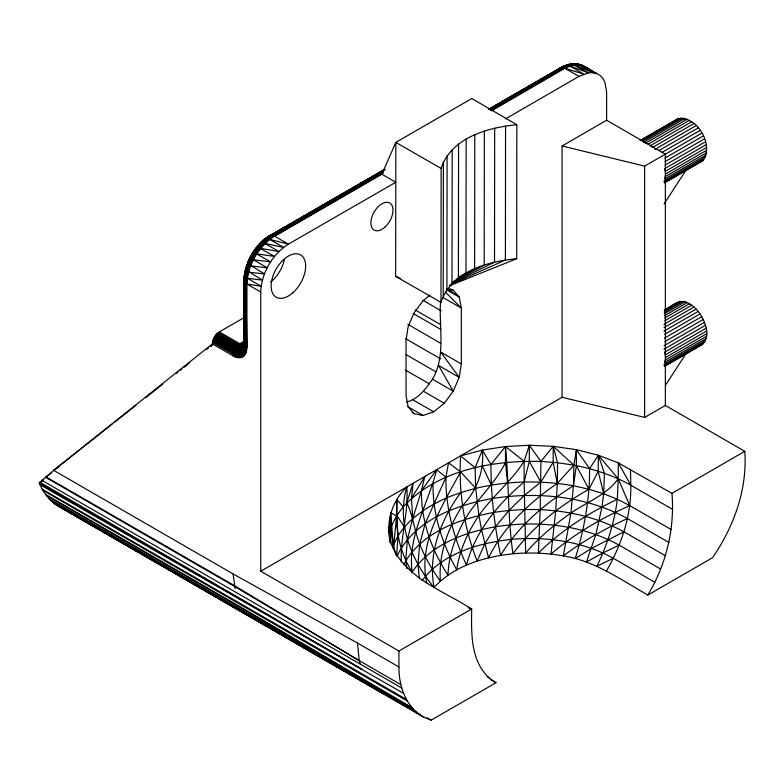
<?xml version="1.0" encoding="UTF-8"?>
<svg xmlns="http://www.w3.org/2000/svg" width="784" height="784" viewBox="0 0 784 784"><rect width="100%" height="100%" fill="white"/><g stroke="black" fill="none" stroke-linecap="round" stroke-linejoin="round"><path stroke-width="1.18" d="M216.168 334.621L236.895 346.587L244.471 344.588C240.227 347.175 239.835 353.182 242.001 357.249L244.402 345.352L244.814 275.919L245.676 269.353L250.067 257.377L245.627 268.736L244.108 279.555L244.294 350.399L243.697 356.269C240.57 358.67 236.268 357.69 233.113 355.858L212.386 343.892C212.591 339.129 215.257 334.484 219.295 331.926L243.697 317.843M401.32 562.001C400.173 536.844 408.856 512.226 406.798 486.913C389.021 503.955 382.553 532.248 396.096 553.788C413.305 581.297 445.684 592.145 471.654 609.021L398.929 651.014L260.749 571.232L260.749 292.011C261.552 272.94 272.273 254.369 288.385 244.147L395.783 182.251L395.832 142.384L471.831 98.51L516.842 124.734L516.685 258.691L449.389 285.807M516.685 258.691C487.717 261.474 451.035 271.509 440.98 302.399L395.665 276.34L395.783 182.251L381.867 174.215L274.567 236.17C258.455 246.392 247.734 264.963 246.931 284.033L246.931 347.88L246.098 352.859L243.697 356.269C241.462 352.918 241.06 347.851 244.196 344.911L237.062 349.027L235.161 349.056L214.434 337.091M440.598 300.987C438.619 326.928 446.292 355.417 432.503 379.211C425.957 388.639 418.323 399.076 406.612 402.045M440.98 302.399L441.137 168.442C451.192 137.553 487.873 127.518 516.842 124.734M443.225 295.891L443.381 161.935M446.919 289.6L447.086 155.644M452.005 283.641L452.172 149.685M458.562 144.168L458.405 278.124L456.337 279.29M412.168 412.345L414.148 413.736L423.115 415.481L433.689 411.806L444.263 403.27L453.23 391.177L459.218 377.369L461.325 363.943L461.325 308.092L459.218 297.097L453.23 290.207L449.928 288.679M466.147 139.17L465.98 273.126L459.738 276.811M474.79 134.789L474.634 268.745L457.836 278.349M484.355 131.104L484.198 265.061L453.034 281.77M494.675 128.164L494.518 262.121L452.152 283.024M505.562 126.028L505.406 259.984L450.241 284.719M672.26 509.159L630.806 485.227L618.321 462.864L618.223 478.779C606.424 495.4 586.942 501.75 570.899 513.108C554.298 524.584 538.843 537.706 525.633 552.994L524.163 481.964L529.308 461.345L529.318 445.263L553.19 446.331L576.416 449.683L598.329 455.249L618.321 462.864L671.957 493.381C674.906 528.867 666.086 564.549 647.858 595.046C620.889 579.817 594.693 560.746 563.324 555.915C546.722 552.955 529.759 552.279 512.971 553.759C484.345 556.875 454.093 565.568 434.081 587.471C410.885 560.217 396.332 522.516 406.798 486.913M671.231 529.572L629.777 505.641C601.495 518.146 574.427 533.796 550.985 554.082L555.729 510.854L557.316 483.385L553.161 462.393L553.19 446.331L573.888 465.157C593.704 469.018 613.166 475.271 630.806 485.227C631.355 515.539 621.418 545.076 606.404 571.115M668.919 542.508L627.465 518.577C604.856 528.759 583.12 540.96 563.324 555.915L570.899 513.108L573.437 485.776L576.367 465.716L576.416 449.683L589.568 468.675C589.833 499.202 584.158 529.484 575.191 558.58L591.508 548.379L623.907 531.797L665.361 555.729M219.295 331.926L240.022 343.892L243.481 344.823C239.257 347.449 238.326 353.31 240.022 357.71L243.785 349.086L244.216 320.166M589.568 468.675L598.329 455.249L618.223 478.779L629.777 505.641L617.322 499.261C588.47 513.04 561.089 530.454 538.363 553.112L540.196 509.649L540.921 461.443L529.318 445.263L505.474 446.537L482.336 450.104L460.571 455.867C458.483 491.705 464.001 527.661 477.133 561.099L484.757 543.802L495.537 526.74L508.953 510.453L524.31 495.449L540.813 482.101L553.161 462.393M654.748 582.208L613.294 558.277L596.889 566.234C607.1 545.145 614.47 522.565 617.322 499.261L603.651 493.773L598.221 471.331L598.329 455.249L604.415 473.232L603.651 493.773L601.955 506.983L595.83 534.502L586.432 562.03L602.906 552.955L619.154 545.105L660.608 569.037M390.765 541.715L390.648 512.834L396.606 515.794L397.978 535.893L396.616 555.954M389.197 534.698L391.931 525.113L396.606 515.794L403.152 506.846L396.822 499.477L396.606 515.794L393.441 548.673M603.651 493.773L588.96 489.255L573.437 485.776C544.733 503.622 518.195 526.211 500.545 555.376C494.537 525.456 490.794 495.008 490.96 464.451L482.336 450.104L475.114 467.695L475.672 488.285L478.906 515.47L481.523 529.602L488.55 557.836C503.573 526.887 529.229 502.583 557.316 483.385L557.591 462.736L553.19 446.331L540.921 461.443C492.254 460.247 437.884 469.9 403.152 506.846M390.177 542.665L390.275 540.382L390.54 542.704M617.322 499.261L618.223 478.779M489.353 109.162L559.188 68.923C565.783 64.043 575.211 62.21 582.933 65.601L600.162 75.548L602.916 78.508L604.954 82.379L606.62 92.326L606.62 120.256L665.351 154.164L665.351 405.455L744.8 451.319C747.456 489.383 733.863 526.672 712.538 557.708L647.858 595.046M664.43 182.897L701.739 161.357C715.772 146.882 696.868 114.141 677.317 119.05L640.009 140.591M664.43 366.383L701.739 344.842C711.235 337.11 705.649 322.449 700.043 313.943C696.76 309.239 692.566 304.976 687.274 302.614C679.052 298.4 671.682 306.417 664.881 309.719M389.276 533.483L390.648 512.834L393.352 545.125L395.959 554.954M218.217 332.661L238.944 344.627L241.227 344.46L244.402 342.667C238.65 344.803 234.73 350.869 235.514 357.004L239.257 354.427L243.932 345.254L240.894 354.045L237.846 357.622C236.366 352.124 239.061 345.685 244.51 343.549M233.113 355.858C233.279 349.243 238.365 343.833 244.265 341.442M244.108 343.402L243.02 350.536L245.078 354.789L244.402 345.352L244.108 280.535C243.902 272.362 246.872 264.649 250.39 257.407M406.7 568.537L405.798 560.256L407.386 539.47L412.717 518.685L411.492 498.408L413.011 483.326L406.798 502.867C413.109 516.009 414.432 530.582 419.665 544.076C424.938 557.267 431.994 569.645 440.392 581.091C438.305 554.239 447.938 528.053 462.374 505.788C476.652 491.039 484.532 470.665 482.336 450.104M244.108 279.555L244.775 273.528L248.077 262.542L245.676 269.353L246.019 270.029L262.415 280.133L247.352 278.251L244.814 275.919L244.49 274.292L244.775 273.528L244.108 279.555L244.108 344.382L244.99 346.273L246.931 347.88L245.843 283.279C243.412 265.129 253.134 246.254 268.589 236.709L384.601 169.726M244.961 275.135L244.402 278.585L244.99 277.663M244.265 343.304C245.088 349.301 239.649 352.692 234.455 350.409L213.728 338.443M576.416 449.683L573.888 465.157L573.437 485.776C531.219 478.367 486.639 481.396 446.811 497.801C424.33 507.758 401.32 523.075 392.745 547.232M246.382 267.736L245.862 268.197C245.706 273.028 241.158 280.868 246.931 284.033L260.749 292.011M245.343 272.832L245.755 270.794M619.154 545.105C581.806 524.545 537.197 520.311 495.537 526.74C464.206 532.444 430.583 544.508 412.129 572.124C407.337 535.639 428.348 503.789 436.659 469.675L445.939 477.309C445.518 507.738 453.769 537.648 466.47 565.117C475.084 531.542 498.056 503.828 524.163 481.964L524.104 461.306L529.318 445.263M384.885 169.217L269.275 235.964C253.82 245.666 244.392 264.355 244.99 282.436L245.843 347.126L246.725 350.526L244.245 347.341L244.285 343.931C243.001 348.615 239.767 353.163 235.416 355.456L212.493 342.451M244.285 343.931L243.785 349.086L246.098 352.859L244.99 346.273L244.5 275.096L247.646 262.758M412.717 518.685L421.498 490.608L424.771 476.535L411.492 498.408M325.762 203.83L264.904 238.924L256.535 247.911M245.862 268.197L245.676 269.353M381.867 174.215L395.832 142.384L441.137 168.442M384.601 169.511L269.275 235.964C256.554 243.383 249.586 257.76 248.597 272.156L264.453 273.92L247.597 263.502L250.067 257.377L252.605 253.457M247.479 263.081L250.067 257.377M253.408 252.154L249.998 257.475L253.399 259.788L270.627 261.866L253.408 252.154C248.273 261.464 245.49 271.823 244.99 282.436L244.99 346.273C245.872 352.79 238.767 356.593 233.475 353.192L212.748 341.226M397.037 556.14C414.03 520.164 455.671 505.259 492.274 498.487C537.834 491.46 586.618 496.086 627.465 518.577M403.623 564.607C421.175 532.238 459.493 518.822 493.675 512.452C537.559 505.67 584.55 510.139 623.907 531.797M490.96 464.451L505.474 446.537C508.914 482.16 507.758 518.204 512.971 553.759C532.787 526.613 559.903 505.729 588.96 489.255L598.221 471.331M243.932 345.254L242.119 348.576L241.06 349.184L237.062 349.027L214.855 336.356M419.44 578.68L417.921 564.215L419.665 544.076L425.124 523.771L445.939 477.309L448.507 462.834L460.571 471.821C442.303 505.788 417.911 542.391 426.761 582.924M244.147 344.882L242.971 347.665L243.02 350.536L240.708 352.379L237.581 352.663L233.887 351.8L213.16 339.835M213.317 339.374L235.837 352.192L239.845 349.468L244.01 345.176L239.424 351.056L235.523 353.839L212.807 340.922M436.659 469.675L421.498 490.608C420.861 520.811 431.729 550.074 447.968 575.182C448.673 555.444 455.279 536.589 464.873 519.478C476.809 499.241 494.978 483.757 505.494 462.55L505.474 446.537L524.104 461.306C511.344 481.356 492.499 496.105 478.906 515.47C467.93 531.905 459.561 550.152 456.7 569.831C442.127 543.498 432.513 513.883 433.042 483.532M664.146 203.83L686.519 169.383M665.459 385.287L686.519 352.869M460.757 492.548C440.804 519.498 427.682 553.661 434.081 587.471M244.01 345.176C242.903 348.37 239.032 348.645 236.572 346.959L215.845 334.993M254.663 250.909L253.232 252.477L256.691 247.127L257.76 247.087L274.567 256.397L256.809 253.889C260.337 247.852 265.227 232.574 274.567 236.17L288.385 244.147L269.774 239.424C261.983 235.327 257.73 248.528 253.232 252.477L253.673 252.899M251.703 255.604L253.016 253.8M421.968 580.738C442.617 553.151 478.632 543.077 511.393 539.353C546.134 536.413 582.483 541.176 613.294 558.277M260.67 242.687L256.495 247.43M253.046 252.213L255.839 248.773M258.72 245.47L260.317 243.167L267.079 238.356M557.316 483.385L573.888 465.157L557.591 462.736L540.921 461.443M268.589 236.709L269.275 235.964M487.021 676.612L495.998 682.717L431.19 720.133L424.036 717.272L58.967 506.562C49.764 501.417 43.169 492.538 39.2 482.915L53.684 470.361L212.386 343.892M563.382 66.924C573.3 59.976 585.932 65.836 594.145 72.716M384.209 169.814L271.117 235.249C256.407 246.695 244.804 264.032 245.843 283.279L245.843 347.126C246.588 352.82 240.972 358.239 235.416 355.456L233.475 353.192M244.196 344.911L236.356 350.575L214.003 337.835M210.622 346.479L212.523 344.94M430.161 294.98L423.115 300.674L414.148 312.767L408.15 326.575L406.053 340.001L406.053 395.851L408.15 406.847L414.148 413.736M424.036 717.272C406.053 707.834 398.752 686.196 398.929 666.968L357.475 643.037L233.113 573.957L53.684 470.361L112.024 424.242M113.935 422.723L135.936 405.338M145.501 397.772L162.719 384.16M176.106 373.576L178.017 372.067M179.938 370.548L181.849 369.039M183.76 367.529L189.503 362.992M206.711 349.38L208.622 347.871M210.543 346.352L212.454 344.842M40.17 482.199L43.071 480.043M675.828 120.148L677.317 119.05M675.828 303.643L677.317 302.536M575.593 64.641C571.409 63.063 567.097 64.954 563.97 67.826L491.088 110.221M51.705 472.772L45.864 476.829L234.279 585.55L359.239 660.638L400.693 684.569M270.127 235.474C254.359 245.872 244.667 265.198 246.931 284.033L261.17 286.229L247.352 278.251C247.548 265.355 254.045 252.899 261.229 242.423L263.953 242.952L278.937 251.527L260.749 248.42L267.481 238.493L272.205 235.288L384.209 170.363M271.117 235.249C259.916 241.531 253.82 254.065 250.635 265.943L267.217 267.765L253.399 259.788C255.741 249.185 264.884 242.501 272.205 235.288L383.572 170.99M53.684 470.361L58.82 467.088M490.794 110.074L568.753 65.542L573.388 64.308L577.739 64.131L596.751 73.578L592.802 72.667L588.441 72.843L568.753 65.542L566.352 65.258L489.922 109.838M383.229 171.794L273.371 235.602L268.589 238.846L265.119 243.55L283.592 247.401L269.774 239.424L273.371 235.602L382.612 172.529M274.567 236.17L383.356 172.882M488.853 109.28L560.727 67.698C568.4 63.808 579.827 61.475 586.432 68.473M489.863 109.113L561.716 67.463C565.695 64.69 570.478 64.504 575.074 63.886L576.661 64.68M488.608 109.339L560.727 67.698L566.352 65.258M489.187 109.339L561.716 67.463L565.166 68.394L578.984 76.371L588.441 72.843L572.114 64.033L491.529 110.907M490.686 109.152L567.538 65.258M505.415 118.923L578.984 76.371M260.749 571.232L562.079 397.263L562.079 145.981L606.62 120.256M243.275 345.96L241.325 346.714L238.934 346.342L216.933 333.768M40.2 482.336L43.198 480.602M640.587 140.493L679.013 118.315M641.508 140.679L680.894 117.943M642.498 141.296L682.923 117.963M685.059 118.355L643.605 142.296L645.82 143.06L687.274 119.129M648.074 144.197L689.528 120.256M691.782 121.736L650.328 145.667L651.808 146.853M652.543 147.451L693.997 123.519M654.689 149.528L696.143 125.597M658.785 150.655L698.162 127.919M661.696 152.586L700.043 130.448M562.079 145.981L644.624 166.13L701.739 133.153M664.891 158.113L703.228 135.975M665.106 161.602L704.483 138.866M665.067 165.12L705.482 141.786M706.217 144.677L664.763 168.609L665.204 171.422L706.649 147.49M665.351 174.107L706.805 150.175M706.649 152.694L665.204 176.625L664.763 178.928L706.217 154.997M664.028 180.986L705.482 157.045M664.068 182.143L704.483 158.809M664.812 182.437L703.228 160.259M664.43 310.219L679.013 301.801M664.313 311.003L680.894 301.438M664.264 312.218L682.923 301.448M664.332 313.816L685.059 301.85M664.479 315.776L687.274 302.614M664.656 318.108L689.528 303.751M664.842 320.774L691.782 305.221M663.95 324.36L693.997 307.005M664.009 327.634L696.143 309.082M663.97 331.152L698.162 311.405M664.812 334.278L700.043 313.943M664.43 338.178L701.739 316.638M664.891 341.599L703.228 319.46M664.068 345.695L704.483 322.351M664.028 349.203L705.482 325.272M706.217 328.163L664.763 352.094L665.204 354.907L706.649 330.975M665.351 357.592L706.805 333.661M706.649 336.179L665.204 360.111L664.763 362.424L706.217 338.482M664.028 364.472L705.482 340.54M664.068 365.638L704.483 342.304M664.812 365.932L703.228 343.745M562.079 397.263L644.624 417.421L665.351 405.455M671.957 493.381L744.8 451.319M327.879 202.615L335.287 198.352M337.404 197.137L339.521 195.912M341.638 194.697L349.047 190.434M352.222 188.611L354.339 187.396M356.465 186.171L368.108 179.477M371.283 177.654L377.633 173.999M379.75 172.784L385.042 169.736M489.863 109.466L491.98 108.251M242.383 344.774L244.5 343.568L242.383 344.774L237.895 345.528L217.168 333.563M241.227 344.46L244.412 342.667M240.022 343.892L244.275 341.51M264.384 239.551L268.079 237.67M244.471 344.588L237.934 347.606L235.974 347.773L215.247 335.807M560.237 68.424L562.334 67.424M572.457 64.817L573.741 64.21M700.043 162.102L701.739 161.357M700.043 345.587L701.739 344.842M559.874 68.188L562.51 67.248M577.739 64.131L569.968 66.111L565.166 68.394L583.786 74.088L569.968 66.111L573.388 64.308L576.416 63.867L578.886 64.768M243.334 345.411L241.227 345.607L238.944 344.627M578.984 64.69L574.623 64.856L592.802 72.667L578.984 64.69L581.669 65.043L582.992 66.15M569.625 64.366L571.516 64.67M469.283 608.57L471.654 609.021C471.429 632.619 470.155 660.402 489.128 677.827M446.508 288.894L453.23 290.207M583.659 66.699L585.06 67.003M468.273 607.698L471.654 609.021M395.665 276.34L400.144 278.202M58.967 506.562L112.504 537.118M39.955 484.669L403.476 693.301M580.307 64.758L582.816 66.219M446.782 289.913L459.218 297.097L447.341 288.718M442.666 297.322L461.325 308.092L445.253 291.932M423.007 300.341L441.029 310.748M415.206 309.935L440.637 324.625M413.295 313.561L440.784 329.417M461.325 363.943L440.598 351.967L459.218 377.369L438.491 365.403L453.23 391.177L432.503 379.211M405.661 338.708L440.628 358.896M406.161 354.662L435.826 371.792M405.622 370.175L428.926 383.631M423.536 391.304L444.263 403.27M412.962 399.84L433.689 411.806M407.562 406.504L423.115 415.481M490.774 679.708L495.998 682.717M45.423 477.221L234.377 586.324L359.239 660.638L360.356 664.126M41.944 480.347L401.8 688.058M39.2 482.915L362.022 669.369L39.866 482.258M42.16 489.177L406.504 699.485M45.874 494.645L244.363 609.276L411.992 707.648M46.54 495.478L245.049 610.089L371.655 684.824L370.538 683.717M48.765 498.438L413.109 708.756M426.957 717.693L431.19 720.133M53.733 503.063L416.843 712.46M54.596 503.681L417.607 713.087M57.105 505.327L421.469 715.596M407.847 324.292L440.608 343.265M42.65 490.176L407.259 701.023M51.43 501.241L375.389 688.528M114.621 538.343L382.582 693.33M237.895 345.528L238.934 346.342M460.571 455.867L475.114 467.695M236.895 346.587L237.934 347.606M460.571 471.821L475.672 488.285M233.22 354.417L235.514 357.004M235.974 347.773L237.062 349.027M244.363 609.276L245.049 610.089M233.887 351.8L235.523 353.839M235.161 349.056L236.356 350.575M234.455 350.409L235.837 352.192M396.822 499.477L396.861 515.441L404.456 527.034M529.308 461.345L540.813 482.101M576.367 465.716L588.96 489.255M412.129 572.124C401.673 555.111 396.067 535.452 396.861 515.441M482.425 466.196L491.372 485.071M233.113 573.957L235.131 588.676M390.873 528.808L393.352 545.125M234.279 585.55L234.367 586.314M505.494 462.55L507.611 482.954M357.475 643.037L359.239 660.638M388.443 526.603L388.982 532.385M389.285 535.874L389.54 539.382M630.503 469.449L630.806 485.227M390.275 540.382L390.305 542.655M388.472 530.023L388.492 532.297M644.624 166.13L644.624 417.421M398.929 651.014L398.929 666.968M284.347 259.622A24.431 14.102 -60 0 1 270.656 282.005M292.863 292.746A24.431 14.102 -60 0 0 300.605 254.908A24.431 14.102 -60 0 0 271.705 280.535A24.431 14.102 -60 0 0 292.863 292.746M384.807 227.223A15.631 9.026 -60 0 0 389.766 203.007A15.631 9.026 -60 0 0 371.263 219.402A15.631 9.026 -60 0 0 384.807 227.223"/></g></svg>
